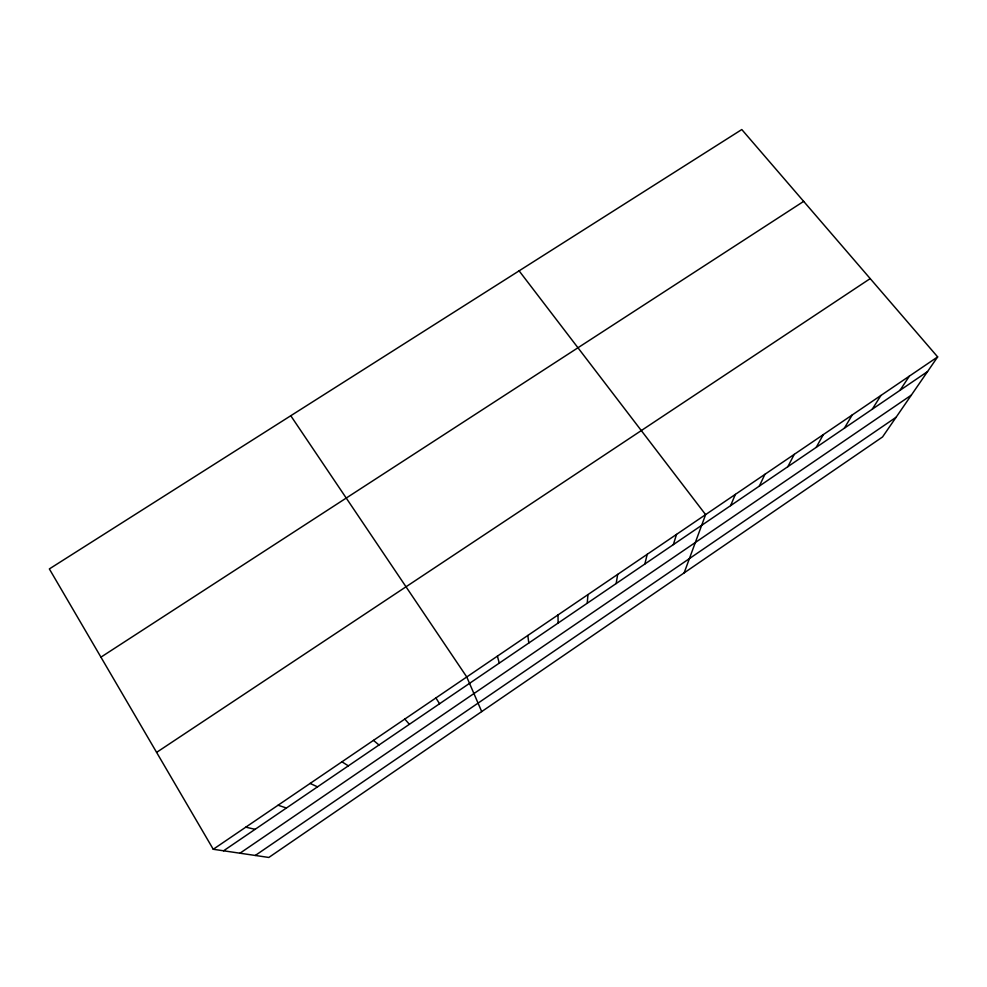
<?xml version="1.0" encoding="UTF-8"?>
<svg xmlns="http://www.w3.org/2000/svg" width="987" height="987" viewBox="0 0 987 987"><rect width="100%" height="100%" fill="white"/><g stroke="black" fill="none" stroke-linecap="round" stroke-linejoin="round"><path stroke-width="1.48" d="M587.253 603.23L587.944 594.593M616.159 583.551L617.677 574.385M644.856 564.009L647.201 554.312M673.356 544.614L676.514 534.399M684.127 572.904L705.606 514.622L519.113 270.845M730.602 505.64L735.364 494.388M759.348 486.073L764.913 474.315M787.885 466.654L794.227 454.378M816.212 447.37L823.331 434.601M844.341 428.222L852.225 414.959M872.274 409.198L880.91 395.466M900.008 390.321L909.385 376.109M937.65 356.899L882.538 436.957L268.822 857.456L213.254 849.276L49.35 568.931L741.792 129.544L937.65 356.899L213.254 849.276M255.288 855.458L896.11 417.254M239.964 853.212L911.346 395.108M223.568 850.794L927.546 371.581M156.6 752.378L870.201 278.605M100.933 657.157L803.677 201.373M245.8 827.168L255.115 829.327M278.087 805.219L286.427 808.008M310.128 783.431L317.506 786.849M341.934 761.816L348.349 765.85M373.493 740.361L378.983 745M404.818 719.067L409.383 724.31M290.77 415.737L466.765 676.959L481.705 711.602M435.909 697.932L439.56 703.756M497.399 656.145L499.274 663.116M527.811 635.48L528.81 643.006M557.988 614.963L558.136 623.044"/></g></svg>
